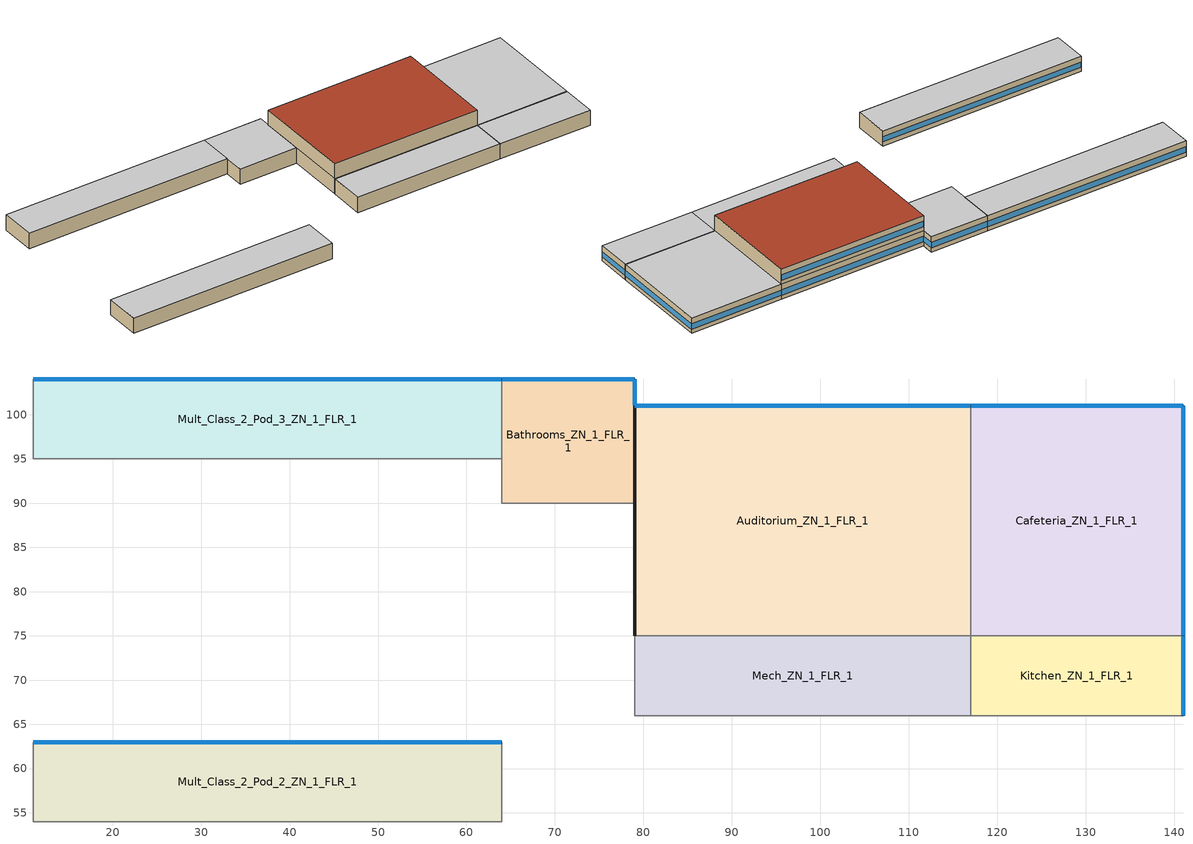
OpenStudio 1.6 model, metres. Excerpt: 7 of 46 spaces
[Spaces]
Cafeteria_ZN_1_FLR_1
 floor ground (ext-slab): 141,101 141,75 117,75 117,101 z0
 wall outside (Steel Frame Non-res Ext Wall): 141,75 141,101 117,101 z0:4
 wall to Auditorium_ZN_1_FLR_1 (int-walls): 117,101 117,75 z0:4
 wall to Kitchen_ZN_1_FLR_1 (int-walls): 117,75 141,75 z0:4
 window (Window Non-res Fixed): 140.95,101 117.05,101 / 141,75.05 141,100.95 z1.1:2.51
 ceiling to LIBRARY_MEDIA_CENTER_ZN_1_FLR_2 (INT-FLOOR-UNDERSIDE): 141,75 141,101 117,101 117,75 z4
Kitchen_ZN_1_FLR_1
 floor ground (ext-slab): 141,75 141,66 117,66 117,75 z0
 wall outside (Steel Frame Non-res Ext Wall): 141,66 141,75 z0:4
 wall to Mech_ZN_1_FLR_1 (int-walls): 117,75 117,66 z0:4
 wall to Aux_Gym_ZN_1_FLR_1 (int-walls): 117,66 141,66 z0:4
 window (Window Non-res Fixed): 141,66.05 141,74.95 z1.1:2.52
 ceiling to LIBRARY_MEDIA_CENTER_ZN_1_FLR_2 (INT-FLOOR-UNDERSIDE): 141,66 141,75 117,75 117,66 z4
Mult_Class_2_Pod_3_ZN_1_FLR_1
 floor ground (ext-slab): 64,104 64,95 11,95 11,104 z0
 wall outside (Steel Frame Non-res Ext Wall): 64,104 11,104 z0:4
 wall to Corner_Class_2_Pod_3_ZN_1_FLR_1 (int-walls): 11,104 11,95 z0:4
 wall to Bathrooms_ZN_1_FLR_1 (int-walls): 64,95 64,104 z0:4
 wall to Corridor_Pod_3_ZN_1_FLR_1 (int-walls): 11,95 64,95 z0:4
 window (Window Non-res Fixed): 63.95,104 11.05,104 z1.1:2.5
 ceiling to Mult_Class_2_Pod_3_ZN_1_FLR_2 (INT-FLOOR-UNDERSIDE): 64,95 64,104 11,104 11,95 z4
Mult_Class_2_Pod_2_ZN_1_FLR_1
 floor ground (ext-slab): 64,63 64,54 11,54 11,63 z0
 wall outside (Steel Frame Non-res Ext Wall): 64,63 11,63 z0:4
 wall to Corner_Class_2_Pod_2_ZN_1_FLR_1 (int-walls): 11,63 11,54 z0:4
 wall to Corridor_Pod_2_ZN_1_FLR_1 (int-walls): 11,54 64,54 z0:4
 wall to Main_Corridor_ZN_1_FLR_1 (int-walls): 64,54 64,63 z0:4
 window (Window Non-res Fixed): 63.95,63 11.05,63 z1.1:2.5
 ceiling to Mult_Class_2_Pod_2_ZN_1_FLR_2 (INT-FLOOR-UNDERSIDE): 64,54 64,63 11,63 11,54 z4
Bathrooms_ZN_1_FLR_1
 floor ground (ext-slab): 79,104 79,90 64,90 64,104 z0
 wall outside (Steel Frame Non-res Ext Wall): 79,90 79,101 79,104 64,104 z0:4
 wall to Corridor_Pod_3_ZN_1_FLR_1 (int-walls): 64,95 64,90 z0:4
 wall to Main_Corridor_ZN_1_FLR_1 (int-walls): 64,90 79,90 z0:4
 window (Window Non-res Fixed): 78.95,104 64.05,104 z1.1:2.51; 79,101.05 79,103.95 z1.1:2.55
 ceiling to Bathrooms_ZN_1_FLR_2 (INT-FLOOR-UNDERSIDE): 79,90 79,104 64,104 64,90 z4
Mech_ZN_1_FLR_1
 floor ground (ext-slab): 117,75 117,66 79,66 79,75 z0
 wall to Main_Corridor_ZN_1_FLR_1 (int-walls): 79,75 79,66 z0:4
 wall to Auditorium_ZN_1_FLR_1 (int-walls): 117,75 79,75 z0:4
 wall to Gym_ZN_1_FLR_1 (int-walls): 79,66 117,66 z0:4
 ceiling to Mech_ZN_1_FLR_2 (INT-FLOOR-UNDERSIDE): 117,66 117,75 79,75 79,66 z4
Auditorium_ZN_1_FLR_1
 floor ground (ext-slab): 117,101 117,75 79,75 79,101 z0
 wall outside (Steel Frame Non-res Ext Wall): 117,101 79,101 79,75 z0:4; 117,101 79,101 79,75 z4:8
 wall to Mech_ZN_1_FLR_2 (int-walls): 79,75 117,75 z4:8
 wall to LIBRARY_MEDIA_CENTER_ZN_1_FLR_2 (int-walls): 117,75 117,101 z4:8
 window (Window Non-res Fixed): 116.95,101 79.05,101 z1.1:2.5; 116.95,101 79.05,101 z5.1:6.5
 roof outside (IEAD Non-res Roof): 117,75 117,101 79,101 79,75 z8
[Building]
Building 1
[ClimateZones]
Climate Zone Institution Name 1=ASHRAE; Climate Zone Document Name 1=ANSI/ASHRAE Standard 169; Climate Zone Document Year 1=2006; Climate Zone Institution Name 2=CEC; Climate Zone Document Name 2=California Climate Zone Descriptions; Climate Zone Document Year 2=1995
[Construction]
Steel Frame Non-res Ext Wall: Wood Siding, Steel Frame NonRes Wall Insulation, 1/2IN Gypsum
Window Non-res Fixed: NonRes Fixed Assembly Window
IEAD Non-res Roof: Roof Membrane, IEAD NonRes Roof Insulation, Metal Decking
int-walls: 1/2IN Gypsum, 1/2IN Gypsum
InteriorFurnishings: Std Wood 6inch
INT-FLOOR-UNDERSIDE: CP02 CARPET PAD, MAT-CC05 4 HW CONCRETE
ext-slab: HW CONCRETE, CP02 CARPET PAD
[Material] Thermal Absorptance=0.9
Name | Roughness | Thickness {m} | Conductivity {W/m-K} | Density {kg/m3} | Specific Heat {J/kg-K} | Solar Absorptance | Visible Absorptance
Wood Siding | MediumSmooth | 0.01 | 0.11 | 544.62 | 1210 | 0.78 | 0.78
Steel Frame NonRes Wall Insulation | MediumRough | 0.0870565 | 0.049 | 265 | 836.8 | 0.7 | 0.7
1/2IN Gypsum | Smooth | 0.0127 | 0.16 | 784.9 | 830 | 0.92 | 0.92
Roof Membrane | VeryRough | 0.0095 | 0.16 | 1121.29 | 1460 | 0.7 | 0.7
IEAD NonRes Roof Insulation | MediumRough | 0.127339 | 0.049 | 265 | 836.8 | 0.7 | 0.7
Metal Decking | MediumSmooth | 0.0015 | 45.006 | 7680 | 418.4 | 0.7 | 0.3
MAT-CC05 4 HW CONCRETE; HW CONCRETE | Rough | 0.1016 | 1.311 | 2240 | 836.8 | 0.7 | 0.7
Std Wood 6inch | MediumSmooth | 0.15 | 0.12 | 540 | 1210 | 0.7 | 0.7
[WindowMaterial:SimpleGlazingSystem]
NonRes Fixed Assembly Window: U-Factor {W/m2-K}=3.23646; Solar Heat Gain Coefficient=0.39
[Material:NoMass]
CP02 CARPET PAD: Roughness=VeryRough; Thermal Resistance {m2-K/W}=0.2165; Thermal Absorptance=0.9; Solar Absorptance=0.7; Visible Absorptance=0.8
[Space] Part of Total Floor Area=Yes
Name | Design Specification Outdoor Air Object | Space Type
Cafeteria_ZN_1_FLR_1 | SZ DSOA Cafeteria_ZN_1_FLR_1
Kitchen_ZN_1_FLR_1 | SZ DSOA Kitchen_ZN_1_FLR_1
Mult_Class_2_Pod_3_ZN_1_FLR_1 | SZ DSOA Mult_Class_2_Pod_3_ZN_1_FLR_1
Mult_Class_2_Pod_2_ZN_1_FLR_1 | SZ DSOA Mult_Class_2_Pod_2_ZN_1_FLR_1
Bathrooms_ZN_1_FLR_1 | SZ DSOA Bathrooms_ZN_1_FLR_1
Mech_ZN_1_FLR_1 | SZ DSOA Mech_ZN_1_FLR_1
Auditorium_ZN_1_FLR_1 | SZ DSOA Auditorium_ZN_1_FLR_1 | Space Type 1
[DesignSpecification:OutdoorAir]
Name | Outdoor Air Flow per Person {m3/s-person} | Outdoor Air Flow per Floor Area {m3/s-m2}
SZ DSOA Cafeteria_ZN_1_FLR_1 | 0.01
SZ DSOA Kitchen_ZN_1_FLR_1; SZ DSOA Mult_Class_2_Pod_3_ZN_1_FLR_1; SZ DSOA Mult_Class_2_Pod_2_ZN_1_FLR_1; SZ DSOA Auditorium_ZN_1_FLR_1 | 0.008
SZ DSOA Bathrooms_ZN_1_FLR_1 | 0.025
SZ DSOA Mech_ZN_1_FLR_1 |  | 0.00025
[InternalMass]
Name | Internal Mass Definition | Space or SpaceType
Cafeteria_ZN_1_FLR_1 Internal Mass | Cafeteria_ZN_1_FLR_1 Internal Mass Definition | Cafeteria_ZN_1_FLR_1
Kitchen_ZN_1_FLR_1 Internal Mass | Kitchen_ZN_1_FLR_1 Internal Mass Definition | Kitchen_ZN_1_FLR_1
Mult_Class_2_Pod_3_ZN_1_FLR_1 Internal Mass | Mult_Class_2_Pod_3_ZN_1_FLR_1 Internal Mass Definition | Mult_Class_2_Pod_3_ZN_1_FLR_1
Mult_Class_2_Pod_2_ZN_1_FLR_1 Internal Mass | Mult_Class_2_Pod_2_ZN_1_FLR_1 Internal Mass Definition | Mult_Class_2_Pod_2_ZN_1_FLR_1
Bathrooms_ZN_1_FLR_1 Internal Mass | Bathrooms_ZN_1_FLR_1 Internal Mass Definition | Bathrooms_ZN_1_FLR_1
Mech_ZN_1_FLR_1 Internal Mass | Mech_ZN_1_FLR_1 Internal Mass Definition | Mech_ZN_1_FLR_1
Auditorium_ZN_1_FLR_1 Internal Mass | Auditorium_ZN_1_FLR_1 Internal Mass Definition | Auditorium_ZN_1_FLR_1
[InternalMass:Definition] Construction=InteriorFurnishings; Design Level Calculation Method=SurfaceArea
Name | Surface Area {m2}
Cafeteria_ZN_1_FLR_1 Internal Mass Definition | 1248
Kitchen_ZN_1_FLR_1 Internal Mass Definition | 432
Mult_Class_2_Pod_3_ZN_1_FLR_1 Internal Mass Definition; Mult_Class_2_Pod_2_ZN_1_FLR_1 Internal Mass Definition | 954
Bathrooms_ZN_1_FLR_1 Internal Mass Definition | 420
Mech_ZN_1_FLR_1 Internal Mass Definition | 684
Auditorium_ZN_1_FLR_1 Internal Mass Definition | 1976
[Lights] Schedule=BLDG_LIGHT_SCH; Fraction Replaceable=1
Name | Lights Definition | Space or SpaceType
Cafeteria_ZN_1_FLR_1_Lights | Cafeteria_ZN_1_FLR_1_Lights Definition | Cafeteria_ZN_1_FLR_1
Kitchen_ZN_1_FLR_1_Lights | Kitchen_ZN_1_FLR_1_Lights Definition | Kitchen_ZN_1_FLR_1
Mult_Class_2_Pod_3_ZN_1_FLR_1_Lights | Mult_Class_2_Pod_3_ZN_1_FLR_1_Lights Definition | Mult_Class_2_Pod_3_ZN_1_FLR_1
Mult_Class_2_Pod_2_ZN_1_FLR_1_Lights | Mult_Class_2_Pod_2_ZN_1_FLR_1_Lights Definition | Mult_Class_2_Pod_2_ZN_1_FLR_1
Bathrooms_ZN_1_FLR_1_Lights | Bathrooms_ZN_1_FLR_1_Lights Definition | Bathrooms_ZN_1_FLR_1
Mech_ZN_1_FLR_1_Lights | Mech_ZN_1_FLR_1_Lights Definition | Mech_ZN_1_FLR_1
Auditorium_ZN_1_FLR_1_Lights | Auditorium_ZN_1_FLR_1_Lights Definition | Auditorium_ZN_1_FLR_1
[Lights:Definition] Design Level Calculation Method=Watts/Area; Fraction Radiant=0.37; Fraction Visible=0.2; Return Air Fraction=0; Return Air Fraction Calculated from Plenum Temperature=No
Name | Watts per Space Floor Area {W/m2}
Cafeteria_ZN_1_FLR_1_Lights Definition; Mult_Class_2_Pod_3_ZN_1_FLR_1_Lights Definition; Mult_Class_2_Pod_2_ZN_1_FLR_1_Lights Definition | 15.06
Kitchen_ZN_1_FLR_1_Lights Definition | 12.91
Bathrooms_ZN_1_FLR_1_Lights Definition; Auditorium_ZN_1_FLR_1_Lights Definition | 9.68
Mech_ZN_1_FLR_1_Lights Definition | 16.14
[People] Activity Level Schedule=ACTIVITY_SCH; Work Efficiency Schedule=WORK_EFF_SCH; Clothing Insulation Schedule=CLOTHING_SCH; Air Velocity Schedule=AIR_VELO_SCH
Name | People Definition | Space or SpaceType | Number of People Schedule
Cafeteria_ZN_1_FLR_1 People | Cafeteria_ZN_1_FLR_1 People Definition | Cafeteria_ZN_1_FLR_1 | BLDG_OCC_SCH_Cafeteria
Kitchen_ZN_1_FLR_1 People | Kitchen_ZN_1_FLR_1 People Definition | Kitchen_ZN_1_FLR_1 | BLDG_OCC_SCH
Mult_Class_2_Pod_3_ZN_1_FLR_1 People | Mult_Class_2_Pod_3_ZN_1_FLR_1 People Definition | Mult_Class_2_Pod_3_ZN_1_FLR_1 | BLDG_OCC_SCH
Mult_Class_2_Pod_2_ZN_1_FLR_1 People | Mult_Class_2_Pod_2_ZN_1_FLR_1 People Definition | Mult_Class_2_Pod_2_ZN_1_FLR_1 | BLDG_OCC_SCH
Bathrooms_ZN_1_FLR_1 People | Bathrooms_ZN_1_FLR_1 People Definition | Bathrooms_ZN_1_FLR_1 | BLDG_OCC_SCH
Mech_ZN_1_FLR_1 People | Mech_ZN_1_FLR_1 People Definition | Mech_ZN_1_FLR_1 | BLDG_OCC_SCH
Auditorium_ZN_1_FLR_1 People | Auditorium_ZN_1_FLR_1 People Definition | Auditorium_ZN_1_FLR_1 | BLDG_OCC_SCH_Auditorium
[People:Definition] Fraction Radiant=0.3; Enable ASHRAE 55 Comfort Warnings=No; Mean Radiant Temperature Calculation Type=ZoneAveraged; Thermal Comfort Model Type 1=FANGER
Name | Number of People Calculation Method | Space Floor Area per Person {m2/person} | Number of People {people}
Cafeteria_ZN_1_FLR_1 People Definition | Area/Person | 1.39
Kitchen_ZN_1_FLR_1 People Definition | People |  | 32.4
Mult_Class_2_Pod_3_ZN_1_FLR_1 People Definition; Mult_Class_2_Pod_2_ZN_1_FLR_1 People Definition | Area/Person | 4
Bathrooms_ZN_1_FLR_1 People Definition | Area/Person | 10
Mech_ZN_1_FLR_1 People Definition | Area/Person | 100
Auditorium_ZN_1_FLR_1 People Definition | Area/Person | 1
[ElectricEquipment]
Name | Electric Equipment Definition | Space or SpaceType | Schedule
Cafeteria_ZN_1_FLR_1_PlugMisc_Equip | Cafeteria_ZN_1_FLR_1_PlugMisc_Equip Definition | Cafeteria_ZN_1_FLR_1 | KITCHEN_ELEC_EQUIP_SCH
Kitchen_ZN_1_FLR_1_ExhFan_Equip | Kitchen_ZN_1_FLR_1_ExhFan_Equip Definition | Kitchen_ZN_1_FLR_1 | Kitchen_Exhaust_SCH
Kitchen_ZN_1_FLR_1_MiscElec_Equip | Kitchen_ZN_1_FLR_1_MiscElec_Equip Definition | Kitchen_ZN_1_FLR_1 | KITCHEN_ELEC_EQUIP_SCH
Mult_Class_2_Pod_3_ZN_1_FLR_1_PlugMisc_Equip | Mult_Class_2_Pod_3_ZN_1_FLR_1_PlugMisc_Equip Definition | Mult_Class_2_Pod_3_ZN_1_FLR_1 | BLDG_EQUIP_SCH
Mult_Class_2_Pod_2_ZN_1_FLR_1_PlugMisc_Equip | Mult_Class_2_Pod_2_ZN_1_FLR_1_PlugMisc_Equip Definition | Mult_Class_2_Pod_2_ZN_1_FLR_1 | BLDG_EQUIP_SCH
Bathrooms_ZN_1_FLR_1_PlugMisc_Equip | Bathrooms_ZN_1_FLR_1_PlugMisc_Equip Definition | Bathrooms_ZN_1_FLR_1 | BLDG_EQUIP_SCH
Mech_ZN_1_FLR_1_PlugMisc_Equip | Mech_ZN_1_FLR_1_PlugMisc_Equip Definition | Mech_ZN_1_FLR_1 | BLDG_EQUIP_SCH
Mech_ZN_1_FLR_1_Elevators_Equip | Mech_ZN_1_FLR_1_Elevators_Equip Definition | Mech_ZN_1_FLR_1 | BLDG_ELEVATORS
Auditorium_ZN_1_FLR_1_PlugMisc_Equip | Auditorium_ZN_1_FLR_1_PlugMisc_Equip Definition | Auditorium_ZN_1_FLR_1 | BLDG_EQUIP_SCH
[ElectricEquipment:Definition]
Name | Design Level Calculation Method | Watts per Space Floor Area {W/m2} | Fraction Latent | Fraction Radiant | Fraction Lost | Design Level {W}
Cafeteria_ZN_1_FLR_1_PlugMisc_Equip Definition | Watts/Area | 19.26 | 0 | 0.5 | 0
Kitchen_ZN_1_FLR_1_ExhFan_Equip Definition | EquipmentLevel |  | 0 | 0 | 1 | 699
Kitchen_ZN_1_FLR_1_MiscElec_Equip Definition | EquipmentLevel |  | 0.25 | 0.3 | 0.2 | 47994
Mult_Class_2_Pod_3_ZN_1_FLR_1_PlugMisc_Equip Definition; Mult_Class_2_Pod_2_ZN_1_FLR_1_PlugMisc_Equip Definition | Watts/Area | 10 | 0 | 0.5 | 0
Bathrooms_ZN_1_FLR_1_PlugMisc_Equip Definition; Mech_ZN_1_FLR_1_PlugMisc_Equip Definition | Watts/Area | 4 | 0 | 0.5 | 0
Mech_ZN_1_FLR_1_Elevators_Equip Definition | EquipmentLevel |  | 0 | 0.5 | 0 | 32109.9
Auditorium_ZN_1_FLR_1_PlugMisc_Equip Definition | Watts/Area | 5 | 0 | 0.5 | 0
[SpaceInfiltration:DesignFlowRate] Schedule=INFIL_SCH; Design Flow Rate Calculation Method=Flow/ExteriorWallArea; Flow per Exterior Surface Area {m3/s-m2}=0.000302; Constant Term Coefficient=1; Temperature Term Coefficient=0; Velocity Term Coefficient=0; Velocity Squared Term Coefficient=0
Name | Space or SpaceType
Cafeteria_ZN_1_FLR_1_Infiltration | Cafeteria_ZN_1_FLR_1
Kitchen_ZN_1_FLR_1_Infiltration | Kitchen_ZN_1_FLR_1
Mult_Class_2_Pod_3_ZN_1_FLR_1_Infiltration | Mult_Class_2_Pod_3_ZN_1_FLR_1
Mult_Class_2_Pod_2_ZN_1_FLR_1_Infiltration | Mult_Class_2_Pod_2_ZN_1_FLR_1
Bathrooms_ZN_1_FLR_1_Infiltration | Bathrooms_ZN_1_FLR_1
Auditorium_ZN_1_FLR_1_Infiltration | Auditorium_ZN_1_FLR_1
[GasEquipment]
Kitchen_ZN_1_FLR_1_MiscGas_Equip: Gas Equipment Definition=Kitchen_ZN_1_FLR_1_MiscGas_Equip Definition; Space or SpaceType=Kitchen_ZN_1_FLR_1; Schedule=KITCHEN_GAS_EQUIP_SCH
[GasEquipment:Definition]
Kitchen_ZN_1_FLR_1_MiscGas_Equip Definition: Design Level Calculation Method=EquipmentLevel; Design Level {W}=241713; Fraction Latent=0.1; Fraction Radiant=0.2; Fraction Lost=0.7
[SpaceType]
Space Type 1
[Schedule:Compact]
BLDG_LIGHT_SCH: Through: 6/30, For: Weekdays SummerDesignDay, Until: 07:00, 0.1773, Until: 21:00, 0.9, Until: 24:00, 0.1773, For: AllOtherDays, Until: 24:00, 0.1773, Through: 9/1, For: Weekdays SummerDesignDay, Until: 08:00, 0.1773, Until: 20:00, 0.5, Until: 24:00, 0.1773, For: AllOtherDays, Until: 24:00, 0.1773, Through: 12/31, For: Weekdays SummerDesignDay, Until: 07:00, 0.1773, Until: 21:00, 0.9, Until: 24:00, 0.1773, For: AllOtherDays, Until: 24:00, 0.1773
BLDG_OCC_SCH: Through: 6/30, For: Weekdays SummerDesignDay, Until: 08:00, 0, Until: 16:00, 0.7, Until: 21:00, 0.15, Until: 24:00, 0, For: AllOtherDays, Until: 24:00, 0, Through: 9/1, For: Weekdays SummerDesignDay, Until: 08:00, 0, Until: 21:00, 0.15, Until: 24:00, 0, For: AllOtherDays, Until: 24:00, 0, Through: 12/31, For: Weekdays SummerDesignDay, Until: 08:00, 0, Until: 16:00, 0.7, Until: 21:00, 0.15, Until: 24:00, 0, For: AllOtherDays, Until: 24:00, 0
ACTIVITY_SCH: Through: 12/31, For: AllDays, Until: 24:00, 120
WORK_EFF_SCH: Through: 12/31, For: AllDays, Until: 24:00, 0
CLOTHING_SCH: Through: 04/30, For: AllDays, Until: 24:00, 1.1, Through: 09/30, For: AllDays, Until: 24:00, 0.6, Through: 12/31, For: AllDays, Until: 24:00, 1.1
AIR_VELO_SCH: Through: 12/31, For: AllDays, Until: 24:00, 0.2
BLDG_EQUIP_SCH: Through: 6/30, For: Weekdays SummerDesignDay, Until: 08:00, 0.35, Until: 17:00, 0.95, Until: 24:00, 0.35, For: AllOtherDays, Until: 24:00, 0.35, Through: 9/1, For: Weekdays SummerDesignDay, Until: 08:00, 0.25, Until: 17:00, 0.5, Until: 24:00, 0.25, For: AllOtherDays, Until: 24:00, 0.25, Through: 12/31, For: Weekdays SummerDesignDay, Until: 08:00, 0.35, Until: 17:00, 0.95, Until: 24:00, 0.35, For: AllOtherDays, Until: 24:00, 0.35
INFIL_SCH: Through: 12/31, For: AllDays, Until: 07:00, 1, Until: 21:00, 0.5, Until: 24:00, 1
BLDG_OCC_SCH_Cafeteria: Through: 6/30, For: Weekdays SummerDesignDay, Until: 07:00, 0, Until: 09:00, 0.15, Until: 11:00, 0.05, Until: 13:00, 0.95, Until: 15:00, 0.15, Until: 24:00, 0, For: AllOtherDays, Until: 24:00, 0, Through: 9/1, For: Weekdays SummerDesignDay, Until: 09:00, 0, Until: 15:00, 0.25, Until: 24:00, 0, For: AllOtherDays, Until: 24:00, 0, Through: 12/31, For: Weekdays SummerDesignDay, Until: 07:00, 0, Until: 09:00, 0.15, Until: 11:00, 0.05, Until: 13:00, 0.95, Until: 15:00, 0.15, Until: 24:00, 0, For: AllOtherDays, Until: 24:00, 0
KITCHEN_ELEC_EQUIP_SCH: Through: 6/30, For: Weekdays SummerDesignDay, Until: 08:00, 0.1, Until: 10:00, 0.15, Until: 13:00, 0.25, Until: 15:00, 0.15, Until: 24:00, 0.1, For: AllOtherDays, Until: 24:00, 0.1, Through: 9/1, For: Weekdays SummerDesignDay, Until: 08:00, 0.1, Until: 10:00, 0.13, Until: 13:00, 0.2, Until: 15:00, 0.13, Until: 24:00, 0.1, For: AllOtherDays, Until: 24:00, 0.1, Through: 12/31, For: Weekdays SummerDesignDay, Until: 08:00, 0.1, Until: 10:00, 0.15, Until: 13:00, 0.25, Until: 15:00, 0.15, Until: 24:00, 0.1, For: AllOtherDays, Until: 24:00, 0.1
Kitchen_Exhaust_SCH: Through: 12/31, For: Weekdays SummerDesignDay, Until: 06:00, 0, Until: 21:00, 1, Until: 24:00, 0, For: AllOtherDays, Until: 24:00, 0
KITCHEN_GAS_EQUIP_SCH: Through: 6/30, For: Weekdays SummerDesignDay, Until: 08:00, 0.02, Until: 10:00, 0.15, Until: 13:00, 0.2, Until: 15:00, 0.1, Until: 24:00, 0.02, For: AllOtherDays, Until: 24:00, 0.02, Through: 9/1, For: Weekdays SummerDesignDay, Until: 08:00, 0.02, Until: 10:00, 0.1, Until: 13:00, 0.15, Until: 15:00, 0.1, Until: 24:00, 0.02, For: WeekEnds WinterDesignDay Holidays AllOtherDays, Until: 24:00, 0.02, Through: 12/31, For: Weekdays SummerDesignDay, Until: 08:00, 0.02, Until: 10:00, 0.15, Until: 13:00, 0.2, Until: 15:00, 0.1, Until: 24:00, 0.02, For: WeekEnds WinterDesignDay Holidays AllOtherDays, Until: 24:00, 0.02
BLDG_ELEVATORS: Through: 12/31, For: Weekdays SummerDesignDay, Until: 08:00, 0, Until: 15:00, 0.3, Until: 16:00, 0.15, Until: 24:00, 0, For: AllOtherDays, Until: 24:00, 0
BLDG_OCC_SCH_Auditorium: Through: 6/30, For: Weekdays SummerDesignDay, Until: 08:00, 0, Until: 15:00, 0.25, Until: 17:00, 0.95, Until: 20:00, 0.1, Until: 24:00, 0, For: AllOtherDays, Until: 24:00, 0, Through: 9/1, For: Weekdays SummerDesignDay, Until: 08:00, 0, Until: 17:00, 0.15, Until: 19:00, 0.35, Until: 24:00, 0, For: AllOtherDays, Until: 24:00, 0, Through: 12/31, For: Weekdays SummerDesignDay, Until: 08:00, 0, Until: 15:00, 0.25, Until: 17:00, 0.95, Until: 20:00, 0.1, Until: 24:00, 0, For: AllOtherDays, Until: 24:00, 0
